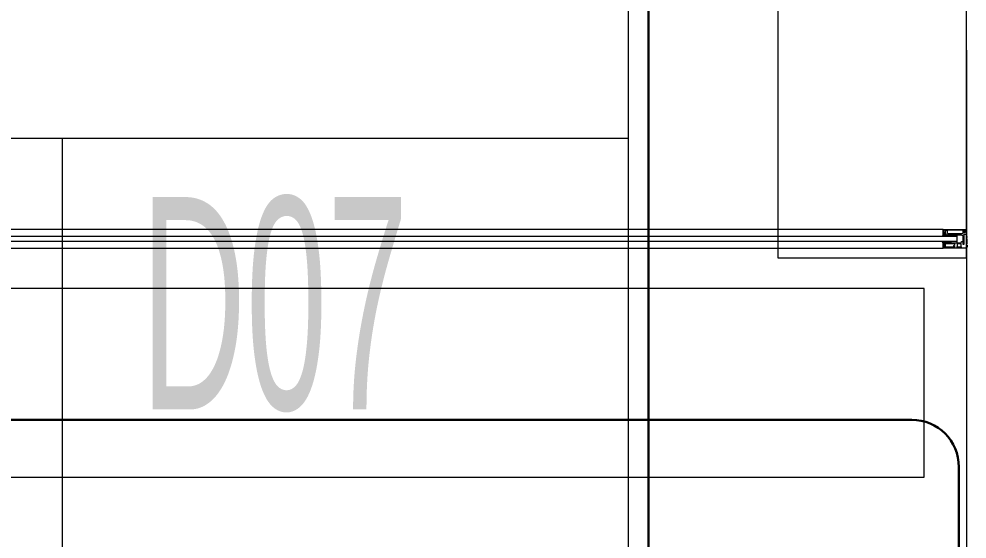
# Model space of a CAD drawing. Extents: x -9059 to 11889, y -1514 to 6575.
# Drawn here: x 9631.2 to 9832.2, y 2674.2 to 2784.5 of the extents above; entities that cross this region are included whole.
import ezdxf
from ezdxf.enums import TextEntityAlignment as Align

# ---------------------------------------------------------------- set-up
doc = ezdxf.new("R2010")
doc.units = 0
doc.header["$LTSCALE"] = 25
doc.header["$MEASUREMENT"] = 0
doc.layers.get('0').update_dxf_attribs({"color": 9, "lineweight": 9})
for name, color, linetype, lineweight in [('05', 9, 'Continuous', 9), ('06D', 9, 'Continuous', 9), ('10', 9, 'Continuous', 9), ('14', 9, 'Continuous', 9), ('15', 9, 'Continuous', 9), ('21_mahal200', 9, 'Continuous', 9), ('21_mahal200 @ 20', 9, 'Continuous', 9), ('DATA TAVAN', 160, 'Continuous', 30)]:
    doc.layers.add(name, color=color, linetype=linetype, lineweight=lineweight)
doc.styles.add('Arial', font='arial.ttf', dxfattribs={"height": 2.5})
doc.styles.add('MuuM_TEXT-STANDART', font='ARIALN.TTF')
pattern_1 = [(225, (-4013.78252, -7279.21108), (-0.0883883476, 0.0883883476), []), (135, (-4013.78252, -7279.21108), (0.0883883476, 0.0883883476), [])]

# ---------------------------------------------------------------- blocks, each defined once
blk = doc.blocks.new('0a_roomno2')
blk.add_lwpolyline([(30, -16), (0, -16), (0, 0), (30, 0)], close=True)
for points in [[(0, -5), (30, -5)], [(24, -5), (24, -16)]]:
    blk.add_lwpolyline(points)
at = {"style": 'Arial'}
blk.add_attdef('ODANO', (0, 1.505), '', height=3, dxfattribs=at)
blk.add_attdef('MEKANADI', text='', height=3, dxfattribs=at).set_placement((0.525, -4.75), align=Align.BOTTOM_LEFT)
at = {"style": 'MuuM_TEXT-STANDART', "width": 0.6}
for tag, p in [('YER01', (15, -7)), ('TAVAN01', (20.625, -7)), ('DUVAR01', (26.25, -7)), ('YER02', (15, -10.375)), ('TAVAN02', (20.625, -10.375)), ('DUVAR02', (26.25, -10.375)), ('YER03', (15, -13.75)), ('TAVAN03', (20.625, -13.75)), ('DUVAR03', (26.25, -13.75))]:
    blk.add_attdef(tag, text='', height=2.25, dxfattribs=at).set_placement(p, align=Align.MIDDLE_CENTER)
at = {"style": 'MuuM_TEXT-STANDART'}
blk.add_attdef('M2', text='', height=2.25, dxfattribs=at).set_placement((1.323, -7.805), align=Align.MIDDLE_LEFT)
at = {"style": 'MuuM_TEXT-STANDART', "width": 0.6}
blk.add_attdef('TEMIZTAVANYUKSEKLIGI', text='', height=2.25, dxfattribs=at).set_placement((2.7, -13.162), align=Align.MIDDLE_LEFT)
blk = doc.blocks.new('*U1287')
at = {"layer": '21_mahal200 @ 20'}
ref = blk.add_blockref('0a_roomno2', (9160.34, 2859.21), dxfattribs=dict(at, xscale=20, yscale=20, zscale=20))
ref.add_attrib('DUVAR01', 'D07', dxfattribs={"layer": '0', "height": 45, "style": 'MuuM_TEXT-STANDART', "width": 0.6}).set_placement((9685.34, 2724.21), align=Align.MIDDLE_CENTER)
blk = doc.blocks.new('*U782')
at = {"layer": '10'}
h = blk.add_hatch(dxfattribs=at)
h.set_pattern_fill('NET', color=256, angle=315, style=0)
h.set_pattern_definition(pattern_1)
h.paths.add_polyline_path([(-2.88, 4.51), (-2.88, 4.57), (-2.99, 4.61), (-3.03, 4.61), (-3.03, 4.58), (-3.16, 4.58), (-3.16, 4.87), (-3.03, 4.87), (-3.03, 4.84), (-2.88, 4.88), (-2.89, 4.97), (-2.52, 5.14), (-2.52, 5.03), (-2.56, 5.03), (-2.75, 4.87, -0.2599), (-2.52, 4.79), (-2.52, 4.55, -0.382682)])
h.paths.add_polyline_path([(-2.76, 4.75), (-2.76, 4.56, 2.16717)], flags=16)
h = blk.add_hatch(dxfattribs=at)
h.set_pattern_fill('NET', color=256, angle=315, style=0)
h.set_pattern_definition([(225, (-4017.50971, -7287.43021), (-0.0883883476, 0.0883883476), []), (135, (-4017.50971, -7287.43021), (0.0883883476, 0.0883883476), [])])
h.paths.add_polyline_path([(-2.83, 3.34), (-2.52, 3.34), (-2.52, 4.38), (-2.83, 4.38)])
h = blk.add_hatch(dxfattribs=at)
h.set_pattern_fill('NET', color=256, angle=315, style=0)
h.set_pattern_definition(pattern_1)
h.paths.add_polyline_path([(-1.11, 4.51), (-1.11, 4.57), (-1.01, 4.61), (-0.96, 4.61), (-0.96, 4.58), (-0.84, 4.58), (-0.83, 4.87), (-0.96, 4.87), (-0.96, 4.84), (-1.11, 4.88), (-1.1, 4.97), (-1.48, 5.14), (-1.48, 5.03), (-1.43, 5.03), (-1.24, 4.87, 0.2599), (-1.48, 4.79), (-1.48, 4.55, 0.382682)])
h.paths.add_polyline_path([(-1.24, 4.75), (-1.24, 4.56, -2.16717)], flags=16)
h = blk.add_hatch(dxfattribs=at)
h.set_pattern_fill('NET', color=256, angle=315, style=0)
h.set_pattern_definition([(225, (-4017.50971, -7280.92107), (-0.0883883476, 0.0883883476), []), (135, (-4017.50971, -7280.92107), (0.0883883476, 0.0883883476), [])])
h.paths.add_polyline_path([(-1.48, 3.34), (-1.18, 3.34), (-1.18, 4.38), (-1.48, 4.38)])
h = blk.add_hatch(dxfattribs=at)
h.set_pattern_fill('NET', color=256, angle=315, style=0)
h.set_pattern_definition([(225, (-4038.56212, -7284.97416), (-0.0883883476, 0.0883883476), []), (135, (-4038.56212, -7284.97416), (0.0883883476, 0.0883883476), [])])
h.paths.add_polyline_path([(-3.08, -0.11), (-2.01, -0.11), (-2.01, 0.07), (-3.08, 0.07)])
at = {"layer": '06D'}
for points in [[(-3.99, 493.03), (-3.99, 4.95)], [(0.01, 493.03), (0.01, 4.96)]]:
    blk.add_lwpolyline(points, dxfattribs=at)
at = {"layer": '10'}
for points in [[(-1.02, 0.07), (-1.55, 0.07), (-1.55, -0.11), (-1.68, -0.11), (-1.68, 0.07), (-3.33, 0.07), (-3.33, -0.11), (-3.76, -0.11), (-3.76, 0.01), (-4, 0.01), (-4, 4.98), (-2.88, 4.98), (-2.88, 4.87), (-3.06, 4.83), (-3.06, 4.88), (-3.43, 4.88), (-3.43, 4.6), (-2.88, 4.6), (-2.88, 4.45), (-2.83, 4.41), (-2.83, 1.16), (-2.54, 1.09), (-2.54, 0.79), (-3.14, 0.79), (-3.14, 0.47), (-1.02, 0.47)], [(-2.98, 1.92), (-2.98, 1.24), (-3.68, 1.24), (-3.72, 1.17), (-3.8, 1.17), (-3.8, 1.98), (-3.66, 1.98), (-3.6, 1.92)]]:
    blk.add_lwpolyline(points, close=True, dxfattribs=at)
for points in [[(-3.56, 2.72), (-3.56, 2.56), (-3.8, 2.56), (-3.8, 4.76), (-3.57, 4.76), (-3.57, 4.46), (-3.03, 4.46), (-3.03, 2.56)], [(-3.16, 4.6), (-3.16, 4.87)], [(-2.88, 4.98), (-2.52, 5.14)], [(-2.83, 4.38), (-2.83, 4.38), (-2.5, 4.38)], [(-2.75, 4.87), (-2.56, 5.03), (-2.52, 5.03)], [(-0.89, 4.41), (-0.89, 4.38), (-1.5, 4.38)], [(-1.1, 4.97), (-1.48, 5.14)], [(-1.24, 4.87), (-1.43, 5.03), (-1.48, 5.03)], [(-0.15, 4.81), (-0.6, 4.81), (-0.6, 4.5), (-0.89, 4.5), (-0.89, 4.41), (-1.11, 4.51), (-1.11, 4.57), (-1.01, 4.61), (-0.96, 4.61), (-0.96, 4.58), (-0.71, 4.58), (-0.71, 4.87), (-0.96, 4.87), (-0.96, 4.84), (-1.11, 4.88), (-1.1, 4.97), (0, 4.96), (0, 0)], [(-0.84, 4.58), (-0.83, 4.87)], [(-2.5, 3.34), (-2.83, 3.34)], [(-1.5, 3.34), (-1.18, 3.34)], [(-3.08, 0.07), (-3.08, -0.11), (-2.01, -0.11)], [(-2.83, 1.97), (-1.18, 1.97)], [(-2.01, 0.07), (-2.01, -0.11)]]:
    blk.add_lwpolyline(points, dxfattribs=at)
for points in [[(-2.76, 4.56), (-2.76, 4.75, -1)], [(-1.18, 4.38), (-1.18, 1.12, -0.414214), (-1.51, 0.79), (-2.54, 0.79)], [(-1.24, 4.56), (-1.24, 4.75, 1)], [(-0.89, 4.5), (-0.31, 4.38, -0.833203), (-0.32, 4.07, -0.447088)], [(-0.32, 4.07), (-0.77, 4.07, 0.414214), (-0.87, 3.96), (-0.87, 0.71), (-0.14, 0.71)], [(-0.5, 0.46), (-0.14, 0.46), (-0.14, 4.78), (-0.11, 4.78, 0.561743), (-0.1, 4.86, 0.595966), (-0.15, 4.81, -2.204878)], [(-3.03, 2.56), (-3.44, 2.56), (-3.44, 2.72, 1), (-3.56, 2.72, -1)], [(0, 0), (-0.14, 0), (-0.14, 0.34), (-0.62, 0.34, -1), (-0.62, 0.55)], [(-0.62, 0.55, -0.305404), (-0.5, 0.46, -5.773092)]]:
    blk.add_lwpolyline(points, format="xyb", dxfattribs=at)
for centre, radius, start, end in [((-2.72, 4.73), 0.273, 233.5711, 324.0262), ((-2.68, 4.66), 0.125, 229.5402, 130.4598), ((-2.7, 4.62), 0.253, 35.8742, 101.3324), ((-1.29, 4.62), 0.253, 78.6676, 144.1258), ((-1.28, 4.73), 0.273, 215.9738, 306.4289), ((-1.32, 4.66), 0.125, 49.5402, 310.4598)]:
    blk.add_arc(centre, radius, start, end, dxfattribs=at)
at = {"layer": '15'}
for points in [[(-2.5, 496.02), (-2.5, 1.96)], [(-1.5, 1.96), (-1.5, 496.02)]]:
    blk.add_lwpolyline(points, dxfattribs=at)
blk = doc.blocks.new('p-dolay-porschee')
blk.add_lwpolyline([(0, 0), (100, 0), (100, -100), (0, -100)], close=True)

msp = doc.modelspace()

# ---------------------------------------------------------------- linework, layer by layer
at = {"layer": '14'}
msp.add_lwpolyline([(9832.06, 2777.87), (9832.06, 2533.87)], dxfattribs=at)
at = {"layer": 'DATA TAVAN'}
for p, q in [((9764.62, 3669.43), (9764.62, 2366.49)), ((9820.44, 2699.51), (9176.59, 2699.51)), ((9830.44, 2689.51), (9830.44, 2619.93))]:
    msp.add_line(p, q, dxfattribs=at)
msp.add_arc((9820.44, 2689.51), 10, 0, 90, dxfattribs=at)

# ---------------------------------------------------------------- block references
at = {"layer": '05', "xscale": -0.4, "yscale": 1.8}
msp.add_blockref('p-dolay-porschee', (9832.06, 2913.87), dxfattribs=at)
at = {"layer": '05', "xscale": -0.4, "yscale": 4.8, "rotation": 90}
msp.add_blockref('p-dolay-porschee', (9343.07, 2727.33), dxfattribs=at)
at = {"layer": '10', "rotation": 90}
msp.add_blockref('*U782', (9832.06, 2739.87), dxfattribs=at)
at = {"layer": '21_mahal200', "color": 6}
msp.add_blockref('*U1287', (0, 0), dxfattribs=at)

doc.saveas('drawing.dxf')
